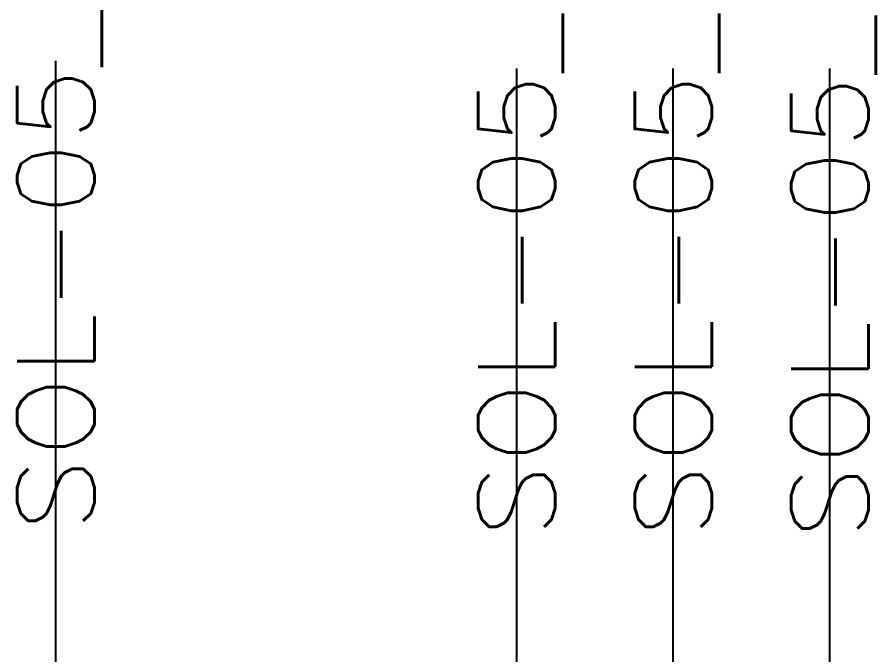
# Model space of a CAD drawing. Header units: inches. Extents: x -25 to 1235, y -506 to 1148.
# Drawn here: x 279.09 to 306.9, y 727.91 to 748.58 of the extents above; entities that cross this region are included whole.
import ezdxf
from ezdxf.enums import TextEntityAlignment as Align

# ---------------------------------------------------------------- set-up
doc = ezdxf.new("R2010")
doc.units = ezdxf.units.IN
doc.header["$MEASUREMENT"] = 0
for name, color, linetype in [('MISC', 2, 'Continuous'), ('RED_10AWG', 1, 'Continuous'), ('WIREFIXED', 70, 'Continuous')]:
    doc.layers.add(name, color=color, linetype=linetype)
doc.styles.add('WD', font='romans.shx')

# ---------------------------------------------------------------- blocks, each defined once
blk = doc.blocks.new('WD_WNV1')
at = {"style": 'WD', "width": 0.9}
blk.add_attdef('WIRENO', text='', height=0.125, rotation=90, dxfattribs=at).set_placement((0, 0), align=Align.MIDDLE_CENTER)
at = {"style": 'WD', "flags": 1}
for tag, p in [('W01USER', (0.0956, 0.0772)), ('W02USER', (0.0956, 0.0694)), ('W03USER', (0.0956, 0.0616)), ('W04USER', (0.0956, 0.0538)), ('W05USER', (0.0956, 0.046)), ('W06USER', (0.0956, 0.0382)), ('W07USER', (0.0956, 0.0304)), ('W08USER', (0.0956, 0.0226)), ('W09USER', (0.0956, 0.0147)), ('W10USER', (0.0956, 0.0069))]:
    blk.add_attdef(tag, text='', height=0.005, dxfattribs=at).set_placement(p, align=Align.CENTER)
for tag, p in [('X2TERM01', (0, 0.0625)), ('X8TERM01', (0, -0.0625))]:
    blk.add_attdef(tag, p, '', height=0.01, dxfattribs=at)
at = {"color": 7, "style": 'WD'}
for tag, p in [('X2_TINY_DOT_DONT_REMOVE', (0, 0.0625)), ('X8_TINY_DOT_DONT_REMOVE', (0, -0.0625))]:
    blk.add_attdef(tag, p, '', height=0.0001, dxfattribs=at)

msp = doc.modelspace()

# ---------------------------------------------------------------- linework, layer by layer
at = {"layer": 'RED_10AWG'}
for p, q in [((280.336, 585.436), (280.336, 747.162)), ((295.27, 585.436), (295.27, 746.913)), ((300.343, 585.436), (300.343, 746.913)), ((305.415, 585.436), (305.415, 746.913))]:
    msp.add_line(p, q, dxfattribs=at)

# ---------------------------------------------------------------- block references
at = {"layer": 'WIREFIXED'}
ref = msp.add_blockref('WD_WNV1', (280.336, 748.705), dxfattribs=dict(at, xscale=20, yscale=25, zscale=2))
ref.add_attrib('X8_TINY_DOT_DONT_REMOVE', '.', (280.336, 729.42), dxfattribs={"layer": 'MISC', "color": 7, "height": 0.0025, "style": 'WD', "width": 0.8})
ref.add_attrib('WIRENOF', 'SOL-05_5.1.10_N', dxfattribs={"height": 2.5, "rotation": 90, "style": 'WD', "width": 1.125}).set_placement((280.336, 748.705), align=Align.MIDDLE_CENTER)
ref = msp.add_blockref('WD_WNV1', (295.27, 748.456), dxfattribs=dict(at, xscale=20, yscale=25, zscale=2))
ref.add_attrib('X8_TINY_DOT_DONT_REMOVE', '.', (295.27, 729.17), dxfattribs={"layer": 'MISC', "color": 7, "height": 0.0025, "style": 'WD', "width": 0.8})
ref.add_attrib('WIRENOF', 'SOL-05_5.1.11_P', dxfattribs={"height": 2.5, "rotation": 90, "style": 'WD', "width": 1.125}).set_placement((295.27, 748.456), align=Align.MIDDLE_CENTER)
ref = msp.add_blockref('WD_WNV1', (300.343, 748.456), dxfattribs=dict(at, xscale=20, yscale=25, zscale=2))
ref.add_attrib('X8_TINY_DOT_DONT_REMOVE', '.', (300.343, 729.17), dxfattribs={"layer": 'MISC', "color": 7, "height": 0.0025, "style": 'WD', "width": 0.8})
ref.add_attrib('WIRENOF', 'SOL-05_5.1.12_P', dxfattribs={"height": 2.5, "rotation": 90, "style": 'WD', "width": 1.125}).set_placement((300.343, 748.456), align=Align.MIDDLE_CENTER)
ref = msp.add_blockref('WD_WNV1', (305.415, 748.456), dxfattribs=dict(at, xscale=20, yscale=25, zscale=2))
ref.add_attrib('X8_TINY_DOT_DONT_REMOVE', '.', (305.415, 729.17), dxfattribs={"layer": 'MISC', "color": 7, "height": 0.0025, "style": 'WD', "width": 0.8})
ref.add_attrib('WIRENOF', 'SOL-05_5.1.11_N', dxfattribs={"height": 2.5, "rotation": 90, "style": 'WD', "width": 1.125}).set_placement((305.415, 748.456), align=Align.MIDDLE_CENTER)

doc.saveas('drawing.dxf')
